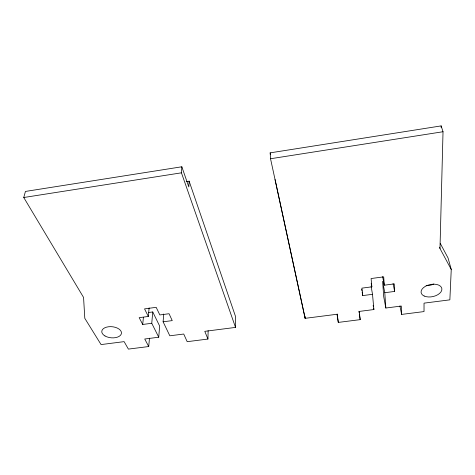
<?xml version="1.0" encoding="UTF-8"?>
<svg xmlns="http://www.w3.org/2000/svg" width="475" height="475" viewBox="0 0 475 475"><rect width="100%" height="100%" fill="white"/><g stroke="black" fill="none" stroke-linecap="round" stroke-linejoin="round"><path stroke-width="0.71" d="M163.697 314.011L163.115 321.801L169.824 335.801L183.73 334.026L187.186 341.679L207.949 339.055L208.133 330.677M441.103 127.377L441.138 125.899L270.168 152.855L270.536 158.745L305.158 318.434L275.043 179.514M399.914 305.989L401.642 314.408L424.027 311.582L424.027 303.145L449.861 299.844L451.25 269.456L439.987 248.538L443.027 131.735L441.138 125.899M186.188 181.61L189.121 181.159L188.812 186.942L181.83 166.778L25.436 191.437L23.75 197.511L83.564 297.427L84.799 318.315L101.068 344.583L124.123 341.638L128.393 349.101L148.722 346.536L149.465 338.17M207.949 339.055L204.784 331.336L235.529 327.406L181.444 172.823L181.83 166.778M148.722 346.536L144.732 339.008L158.745 337.214L159.624 325.998L152.754 311.956L148.627 312.503M158.745 337.214L151.757 323.285L152.754 311.956M151.757 323.285L142.708 324.467L139.169 317.662L148.331 316.451L149.12 307.919M142.708 324.467L143.403 317.389M270.536 158.745L443.027 131.735M23.75 197.511L181.444 172.823M401.642 314.408L401.304 306.048L385.837 308.026L384.792 292.713L394.648 291.43L394.262 283.884L384.275 285.202L383.705 276.854L371.094 278.534L371.842 286.835L361.932 288.141L362.734 295.592L372.513 294.316L373.89 309.552L359.231 311.422L360.192 319.645L338.295 322.406L337.012 314.26L305.164 318.327L304.974 316.219M163.115 321.801L172.235 320.613L169.058 313.726L159.826 314.937L156.18 307.331L144.537 308.881L148.331 316.451M426.099 285.665L428.729 285.511A10.426 6.205 -12 0 0 433.817 283.979M440.248 243.354L448.062 257.996L451.25 269.456M189.121 181.159L235.422 316.166L235.529 327.406M439.618 247.178L439.987 248.538M270.168 152.855L270.477 154.28M393.062 283.611L394.648 291.43M382.636 276.634L384.275 285.202M384.792 292.713L382.624 281.342L383.717 296.744L385.837 308.026M371.213 283.272L371.842 286.835M371.147 286.496L372.513 294.316M373.154 305.324L373.397 306.731M373.641 308.138L373.89 309.552M361.689 289.198L361.92 290.617M362.152 292.036L362.734 295.592M358.886 311.232L359.106 312.633M359.32 314.034L360.192 319.645M337.208 313.999L338.295 322.406M424.187 296.032L422.518 294.981A10.575 6.169 -11.7 0 1 425.089 286.502A10.575 6.169 -11.7 0 1 438.87 285.178L440.539 286.265A10.575 6.169 -11.7 0 1 437.861 294.672A10.575 6.169 -11.7 0 1 424.187 296.032M104.993 335.962A9.892 5.569 5.5 0 0 121.256 334.079A9.892 5.569 5.5 0 0 108.609 326.747A9.892 5.569 5.5 0 0 104.993 335.962"/></g></svg>
